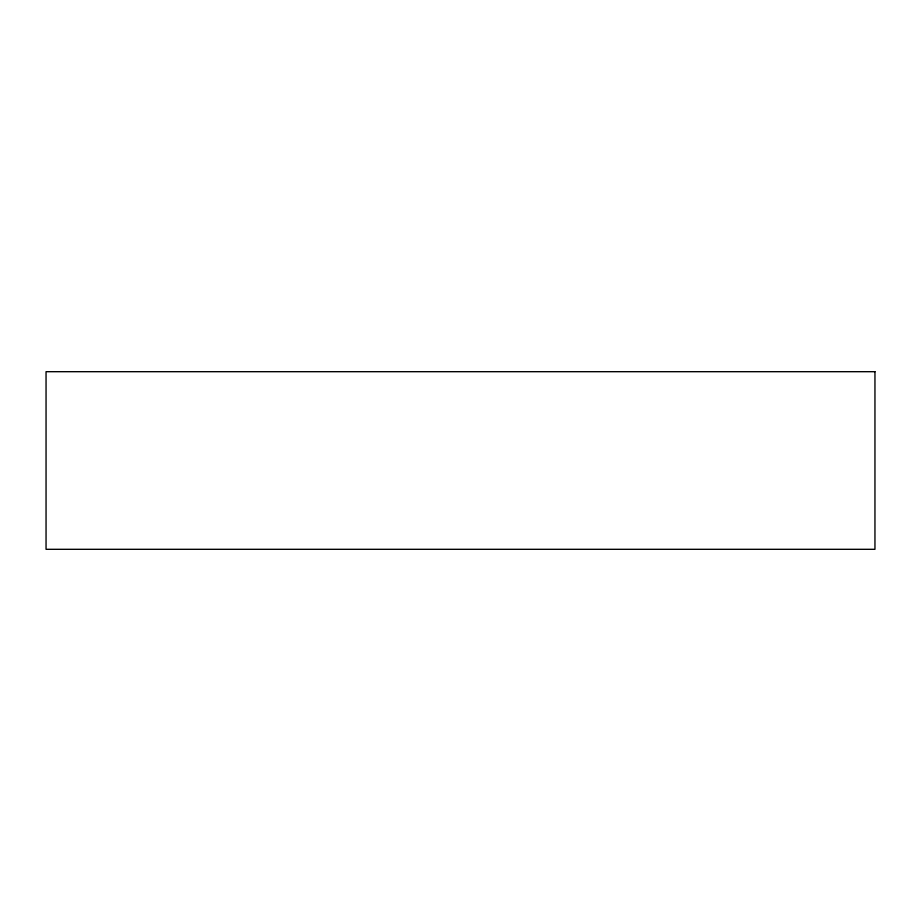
<?xml version="1.0" encoding="UTF-8"?>
<svg xmlns="http://www.w3.org/2000/svg" width="921" height="921" viewBox="0 0 921 921"><rect width="100%" height="100%" fill="white"/><g stroke="black" fill="none" stroke-linecap="round" stroke-linejoin="round"><path stroke-width="1.38" d="M874.95 371.693L46.05 371.693L46.05 549.307L874.95 549.307L874.95 371.693"/></g></svg>
